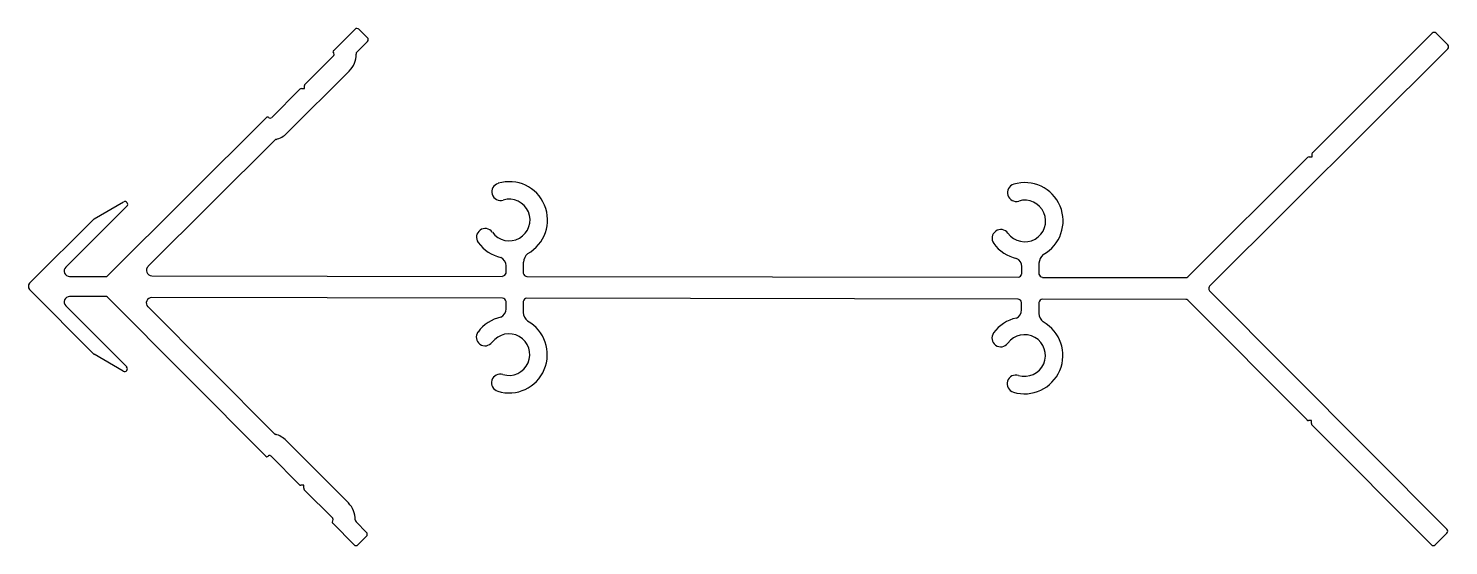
# Model space of a CAD drawing. Extents: x -65 to 65, y 8 to 56.
import ezdxf

# ---------------------------------------------------------------- set-up
doc = ezdxf.new("R2010")
doc.units = 0
doc.layers.get('0').update_dxf_attribs({"linetype": 'CONTINUOUS'})

msp = doc.modelspace()

# ---------------------------------------------------------------- linework, layer by layer
for p, q in [((-37.3, 53.66), (-35.34, 55.62)), ((-34.21, 54.49), (-35.16, 53.53)), ((-34.98, 55.62), (-34.21, 54.84)), ((52.11, 44.37), (63.03, 55.26)), ((63.39, 55.26), (64.45, 54.2)), ((-39.9, 50.61), (-37.28, 53.22)), ((-37.28, 53.43), (-37.3, 53.45)), ((64.45, 53.84), (42.74, 32.22)), ((-35.87, 51.8), (-41.57, 46.12)), ((-42.98, 47.54), (-40.37, 50.14)), ((-40.23, 50.2), (-39.96, 50.2)), ((-39.96, 50.2), (-39.96, 50.47)), ((-57.94, 33.1), (-43.43, 47.56)), ((-43.22, 47.56), (-43.2, 47.54)), ((-42.67, 45.5), (-54.24, 33.97)), ((52.05, 43.96), (52.05, 44.23)), ((40.7, 33.01), (51.63, 43.9)), ((51.78, 43.96), (52.05, 43.96)), ((-56.17, 39.46), (-61.75, 33.89)), ((-59.15, 38.31), (-56.47, 39.85)), ((-65.07, 32.42), (-59.2, 38.27)), ((-21.54, 33.35), (-21.54, 34.03)), ((-19.97, 34.35), (-19.97, 33.35)), ((25.54, 33.27), (25.54, 33.94)), ((27.11, 34.26), (27.11, 33.26)), ((-61.4, 33.04), (-58.12, 33.03)), ((-53.9, 33.11), (-21.88, 33.05)), ((-19.64, 33.05), (25.2, 32.97)), ((27.44, 32.96), (40.52, 32.94)), ((-59.22, 25.98), (-65.07, 31.85)), ((-58.12, 31.22), (-61.4, 31.22)), ((-43.49, 16.64), (-57.94, 31.14)), ((42.74, 31.66), (64.36, 9.96)), ((-61.76, 30.37), (-56.19, 24.79)), ((-54.24, 30.27), (-42.72, 18.7)), ((-21.88, 31.06), (-53.9, 31.12)), ((-21.55, 30.08), (-21.55, 30.76)), ((-19.98, 30.76), (-19.98, 29.76)), ((25.2, 30.98), (-19.64, 31.06)), ((25.53, 30), (25.53, 30.68)), ((27.1, 30.67), (27.1, 29.67)), ((40.52, 30.95), (27.44, 30.97)), ((51.59, 19.94), (40.7, 30.87)), ((-56.5, 24.39), (-59.17, 25.94)), ((52, 19.88), (51.73, 19.89)), ((52, 19.62), (52, 19.88)), ((62.95, 8.54), (52.06, 19.47)), ((-41.62, 18.07), (-35.94, 12.37)), ((-43.25, 16.66), (-43.28, 16.64)), ((-40.44, 14.04), (-43.04, 16.66)), ((-40.02, 13.98), (-40.29, 13.98)), ((-40.02, 13.71), (-40.02, 13.98)), ((-37.36, 10.96), (-39.97, 13.57)), ((-37.38, 10.72), (-37.36, 10.74)), ((-35.42, 8.54), (-37.38, 10.51)), ((-35.24, 10.63), (-34.29, 9.67)), ((-34.29, 9.32), (-35.07, 8.54)), ((64.36, 9.6), (63.3, 8.54))]:
    msp.add_line(p, q)
for centre, radius, start, end in [((-35.16, 55.44), 0.25, 44.8942, 134.8942), ((-34.38, 54.67), 0.25, 314.8942, 44.8942), ((63.21, 55.08), 0.25, 44.8942, 134.8942), ((-37.2, 53.56), 0.15, 134.8942, 224.8942), ((-37.39, 53.32), 0.15, 314.8942, 44.8942), ((-37.39, 53.32), 2.15, 314.8942, 0.8006), ((-34.99, 53.36), 0.25, 134.8942, 180.8006), ((64.27, 54.02), 0.25, 314.8942, 44.8942), ((-39.75, 50.47), 0.203, 134.8938, 179.8938), ((-40.23, 50), 0.203, 89.8938, 134.8938), ((-43.32, 47.45), 0.15, 44.8942, 134.8942), ((-43.09, 47.64), 0.15, 224.8942, 314.8942), ((-42.49, 45.32), 0.25, 104.4927, 134.8942), ((-43.09, 47.64), 2.15, 284.4927, 314.8942), ((52.32, 44.2), 0.276, 140.9717, 173.8955), ((51.78, 43.75), 0.206, 89.9944, 134.4525), ((-22.04, 40.78), 0.8, 106.77, 286.77), ((-21.26, 38.2), 3.5, 298.8294, 106.77), ((25.82, 38.11), 3.5, 298.8294, 106.77), ((25.04, 40.7), 0.8, 106.77, 286.77), ((-56.34, 39.63), 0.25, 314.8946, 119.8946), ((-21.26, 38.2), 1.9, 215.9081, 106.77), ((25.82, 38.11), 1.9, 215.9081, 106.77), ((-59.02, 38.09), 0.25, 119.8946, 134.8946), ((-23.45, 36.62), 0.8, 35.9081, 215.9081), ((23.63, 36.53), 0.8, 35.9081, 215.9081), ((-21.26, 38.2), 3.5, 215.9081, 257.418), ((-18.84, 34.27), 1.13, 130.2056, 175.9543), ((25.82, 38.11), 3.5, 215.9081, 257.418), ((28.24, 34.18), 1.13, 130.2056, 175.9543), ((-61.4, 33.54), 0.5, 134.8947, 269.8942), ((-53.89, 33.61), 0.497, 134.0632, 269.0339), ((-22.36, 34.04), 0.813, 359.2687, 65.9621), ((24.73, 33.95), 0.813, 359.2687, 65.9621), ((-64.69, 32.14), 0.477, 143.3809, 216.4074), ((-58.11, 33.28), 0.25, 269.1843, 314.8942), ((-21.93, 33.45), 0.394, 276.9037, 346.3863), ((-19.59, 33.44), 0.394, 193.495, 262.8744), ((25.16, 33.36), 0.394, 276.9037, 346.3863), ((27.49, 33.36), 0.394, 193.495, 262.8744), ((40.53, 33.18), 0.239, 266.3038, 315.4788), ((-61.4, 30.72), 0.5, 89.9501, 224.8303), ((-58.12, 30.97), 0.25, 44.8942, 90.6042), ((43.01, 31.94), 0.39, 134.1347, 225.6537), ((-53.9, 30.62), 0.497, 90.7875, 225.7066), ((-22.36, 30.08), 0.813, 293.8273, 0.5208), ((-21.93, 30.67), 0.394, 13.4032, 82.8858), ((-19.6, 30.67), 0.394, 96.9151, 166.2944), ((24.72, 29.99), 0.813, 293.8273, 0.5208), ((25.15, 30.58), 0.394, 13.4032, 82.8858), ((27.49, 30.58), 0.394, 97.6093, 166.2944), ((40.52, 30.7), 0.25, 44.8936, 91.8772), ((-21.28, 25.91), 3.5, 102.3714, 143.8814), ((-21.28, 25.91), 3.5, 253.0195, 60.96), ((-18.85, 29.84), 1.13, 183.8352, 229.5838), ((25.8, 25.83), 3.5, 102.3714, 143.8814), ((25.8, 25.83), 3.5, 253.0195, 60.96), ((28.23, 29.75), 1.13, 183.8352, 229.5838), ((-23.47, 27.51), 0.8, 143.8814, 323.8814), ((-21.28, 25.91), 1.9, 253.0195, 143.8814), ((23.62, 27.42), 0.8, 143.8814, 323.8814), ((25.8, 25.83), 1.9, 253.0195, 143.8814), ((-59.04, 26.16), 0.25, 224.8949, 239.8949), ((-56.37, 24.61), 0.25, 239.8949, 44.8949), ((-22.07, 23.33), 0.8, 73.0195, 253.0195), ((25.01, 23.25), 0.8, 73.0195, 253.0195), ((51.73, 20.09), 0.203, 224.8942, 269.8942), ((52.2, 19.61), 0.203, 179.8942, 225.1018), ((-42.54, 18.87), 0.25, 224.8942, 255.2958), ((-43.15, 16.55), 2.15, 44.8942, 75.2958), ((-43.38, 16.74), 0.15, 224.8942, 314.8942), ((-43.15, 16.55), 0.15, 44.8942, 134.8942), ((-40.29, 14.19), 0.203, 224.8942, 269.8942), ((-39.82, 13.71), 0.203, 179.8942, 224.8942), ((-37.47, 10.85), 2.15, 358.9879, 44.8942), ((-37.28, 10.62), 0.15, 134.8942, 224.8942), ((-37.47, 10.85), 0.15, 314.8942, 44.8942), ((-35.07, 10.81), 0.25, 178.9879, 224.8942), ((-34.47, 9.5), 0.25, 314.8942, 44.8942), ((64.19, 9.78), 0.25, 314.8942, 44.8942), ((-35.25, 8.72), 0.25, 224.8942, 314.8942), ((63.12, 8.72), 0.25, 224.8942, 314.8942)]:
    msp.add_arc(centre, radius, start, end)

doc.saveas('drawing.dxf')
